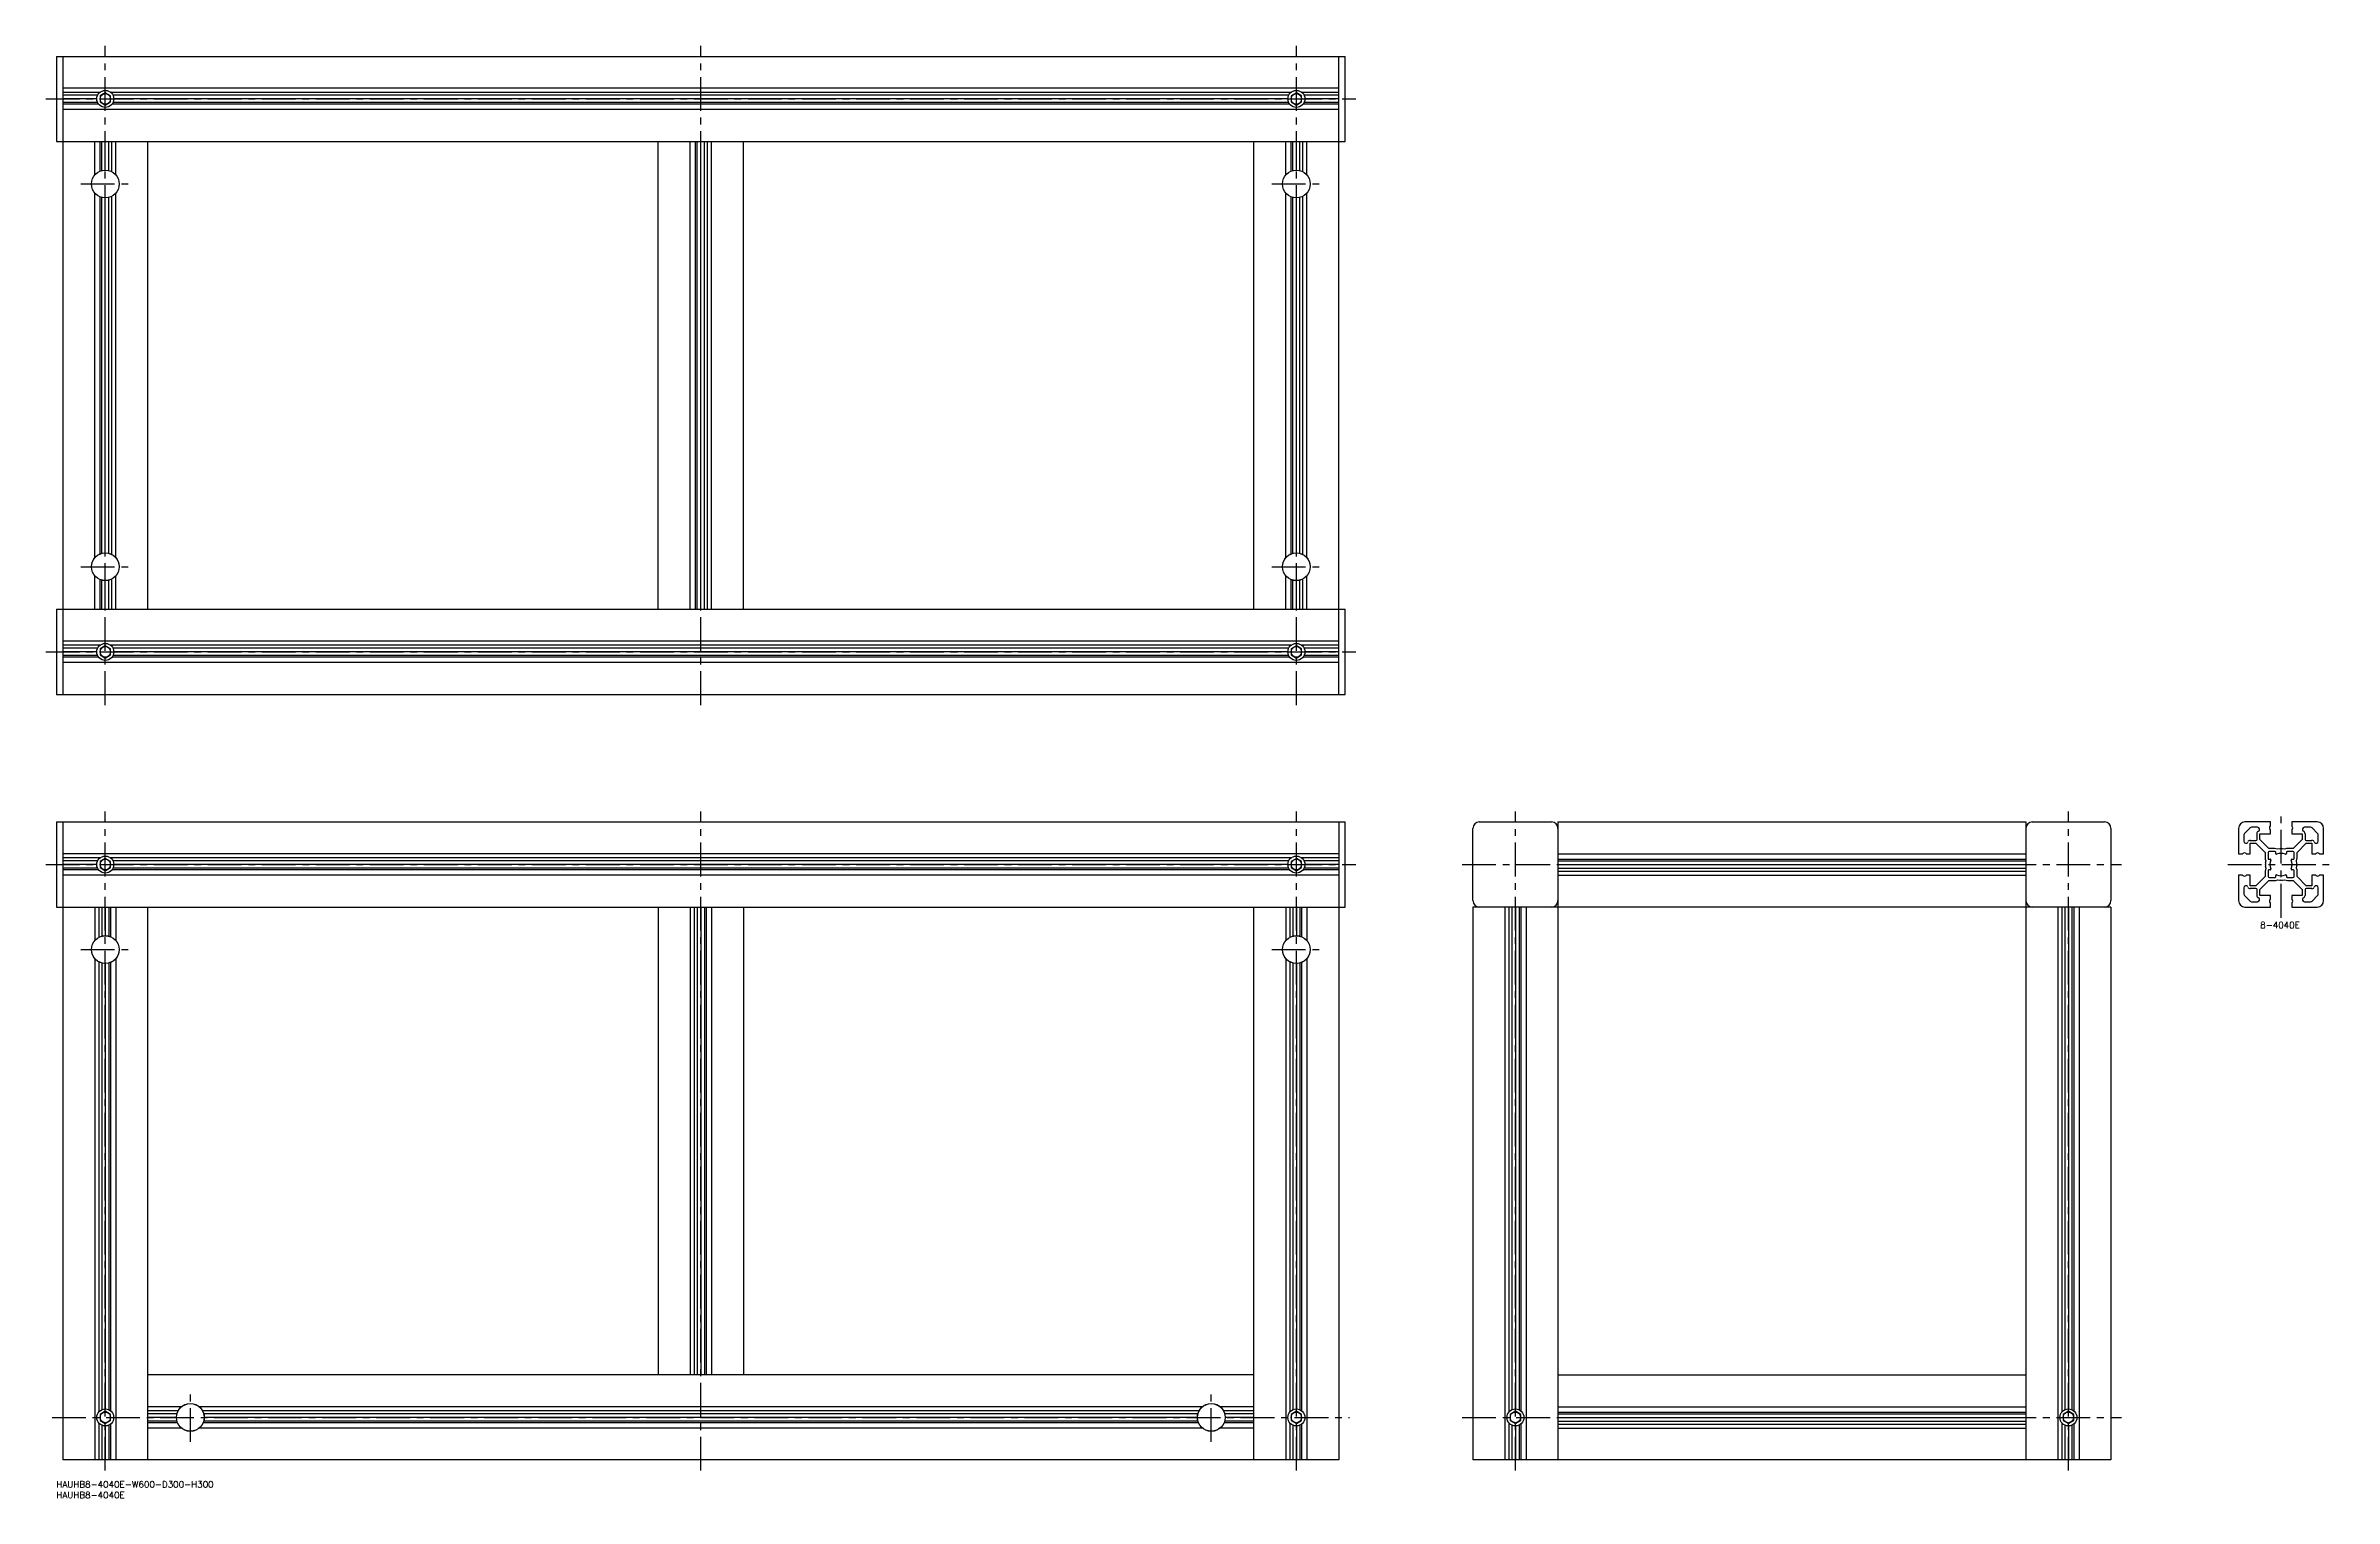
# Model space of a CAD drawing. Extents: x -5 to 1071, y -8 to 675.
import ezdxf

# ---------------------------------------------------------------- set-up
doc = ezdxf.new("R2010")
doc.units = 0
doc.header["$LTSCALE"] = 0.5
doc.linetypes.add('CENTER', pattern=[50.8, 31.75, -6.35, 6.35, -6.35])
for name, color, linetype in [('MSM_CENTER', 1, 'CENTER'), ('MSM_CONTINUOUS', 7, 'CONTINUOUS'), ('MSM_NARROW', 5, 'CONTINUOUS'), ('MSM_PART_NUMBER', 7, 'CONTINUOUS')]:
    doc.layers.add(name, color=color, linetype=linetype)
doc.styles.get("Standard").update_dxf_attribs({"font": 'txt.shx', "height": 3, "bigfont": 'bigfont.shx'})

# ---------------------------------------------------------------- blocks, each defined once
blk = doc.blocks.new('*U8')
at = {"layer": 'MSM_PART_NUMBER'}
blk.add_text('HAUHB8-4040E-W600-D300-H300', height=3, dxfattribs=at).set_placement((0, -3))
blk = doc.blocks.new('*U9')
at = {"layer": 'MSM_PART_NUMBER'}
blk.add_text('HAUHB8-4040E', height=3, dxfattribs=at).set_placement((0, -8))
blk = doc.blocks.new('*U10')
at = {"layer": 'MSM_PART_NUMBER'}
blk.add_text('8-4040E', height=3, dxfattribs=at).set_placement((1036.2, 260))

msp = doc.modelspace()

# ---------------------------------------------------------------- linework, layer by layer
at = {"layer": 'MSM_CENTER'}
for p, q in [((23, 365), (23, 675)), ((303, 365), (303, 675)), ((583, 365), (583, 675)), ((-5, 650), (611, 650)), ((11.5, 610), (34.6, 610)), ((571.5, 610), (594.6, 610)), ((11.5, 430), (34.6, 430)), ((571.5, 430), (594.6, 430)), ((-5, 390), (611, 390)), ((23, 5), (23, 315)), ((303, 5), (303, 315)), ((583, 5), (583, 315)), ((686, 5), (686, 315)), ((946, 5), (946, 315)), ((1046, 265), (1046, 315)), ((-5, 290), (611, 290)), ((661, 290), (971, 290)), ((1021, 290), (1071, 290)), ((11.5, 250), (34.6, 250)), ((571.5, 250), (594.6, 250)), ((63, 18.5), (63, 41.6)), ((543, 18.5), (543, 41.6)), ((-2, 30), (608, 30)), ((661, 30), (971, 30))]:
    msp.add_line(p, q, dxfattribs=at)
at = {"layer": 'MSM_CONTINUOUS'}
for p, q in [((0, 670), (606, 670)), ((0, 670), (0, 630)), ((3, 670), (3, 370)), ((603, 370), (603, 670)), ((606, 630), (606, 670)), ((603, 655), (3, 655)), ((20.5, 653.1), (3, 653.1)), ((19.4, 651.7), (3, 651.7)), ((19, 650), (3, 650)), ((19.4, 648.3), (3, 648.3)), ((19.9, 647.5), (3, 647.5)), ((23, 652.9), (20.5, 651.4)), ((20.5, 651.4), (20.5, 648.6)), ((20.5, 648.6), (23, 647.1)), ((25.5, 651.4), (23, 652.9)), ((23, 647.1), (25.5, 648.6)), ((580.5, 653.1), (25.5, 653.1)), ((25.5, 648.6), (25.5, 651.4)), ((579.9, 647.5), (26.1, 647.5)), ((579.4, 651.7), (26.6, 651.7)), ((579.4, 648.3), (26.6, 648.3)), ((579, 650), (27, 650)), ((583, 652.9), (580.5, 651.4)), ((580.5, 651.4), (580.5, 648.6)), ((580.5, 648.6), (583, 647.1)), ((585.5, 651.4), (583, 652.9)), ((583, 647.1), (585.5, 648.6)), ((603, 653.1), (585.5, 653.1)), ((585.5, 648.6), (585.5, 651.4)), ((603, 647.5), (586.1, 647.5)), ((603, 651.7), (586.6, 651.7)), ((603, 648.3), (586.6, 648.3)), ((603, 650), (587, 650)), ((603, 645), (3, 645)), ((0, 630), (606, 630)), ((18, 614.2), (18, 630)), ((20.5, 616.1), (20.5, 630)), ((21.3, 616.3), (21.3, 630)), ((23, 616.6), (23, 630)), ((24.7, 616.3), (24.7, 630)), ((26.1, 615.8), (26.1, 630)), ((28, 614.2), (28, 630)), ((43, 410), (43, 630)), ((283, 410), (283, 630)), ((298, 410), (298, 630)), ((300.5, 410), (300.5, 630)), ((301.3, 410), (301.3, 630)), ((303, 410), (303, 630)), ((304.7, 410), (304.7, 630)), ((306.1, 410), (306.1, 630)), ((308, 410), (308, 630)), ((323, 410), (323, 630)), ((563, 410), (563, 630)), ((578, 614.2), (578, 630)), ((580.5, 616.1), (580.5, 630)), ((581.3, 616.3), (581.3, 630)), ((583, 616.6), (583, 630)), ((584.7, 616.3), (584.7, 630)), ((586.1, 615.8), (586.1, 630)), ((588, 614.2), (588, 630)), ((19, 615.2), (19, 615.1)), ((27, 615.1), (27, 615.2)), ((579, 615.2), (579, 615.1)), ((587, 615.1), (587, 615.2)), ((18, 434.2), (18, 605.8)), ((19, 604.9), (19, 604.8)), ((20.5, 436.1), (20.5, 603.9)), ((21.3, 436.3), (21.3, 603.7)), ((23, 436.6), (23, 603.5)), ((24.7, 436.3), (24.7, 603.7)), ((26.1, 435.8), (26.1, 604.2)), ((27, 604.8), (27, 604.9)), ((28, 434.2), (28, 605.8)), ((578, 434.2), (578, 605.8)), ((579, 604.9), (579, 604.8)), ((580.5, 436.1), (580.5, 603.9)), ((581.3, 436.3), (581.3, 603.7)), ((583, 436.6), (583, 603.5)), ((584.7, 436.3), (584.7, 603.7)), ((586.1, 435.8), (586.1, 604.2)), ((587, 604.8), (587, 604.9)), ((588, 434.2), (588, 605.8)), ((19, 435.2), (19, 435.1)), ((27, 435.1), (27, 435.2)), ((579, 435.2), (579, 435.1)), ((587, 435.1), (587, 435.2)), ((18, 410), (18, 425.8)), ((19, 424.9), (19, 424.8)), ((20.5, 410), (20.5, 423.9)), ((21.3, 410), (21.3, 423.7)), ((23, 410), (23, 423.5)), ((24.7, 410), (24.7, 423.7)), ((26.1, 410), (26.1, 424.2)), ((27, 424.8), (27, 424.9)), ((28, 410), (28, 425.8)), ((578, 410), (578, 425.8)), ((579, 424.9), (579, 424.8)), ((580.5, 410), (580.5, 423.9)), ((581.3, 410), (581.3, 423.7)), ((583, 410), (583, 423.5)), ((584.7, 410), (584.7, 423.7)), ((586.1, 410), (586.1, 424.2)), ((587, 424.8), (587, 424.9)), ((588, 410), (588, 425.8)), ((0, 410), (606, 410)), ((0, 410), (0, 370)), ((606, 370), (606, 410)), ((603, 395), (3, 395)), ((20.5, 393.1), (3, 393.1)), ((19.4, 391.7), (3, 391.7)), ((19, 390), (3, 390)), ((19.4, 388.3), (3, 388.3)), ((19.9, 387.5), (3, 387.5)), ((23, 392.9), (20.5, 391.4)), ((20.5, 391.4), (20.5, 388.6)), ((20.5, 388.6), (23, 387.1)), ((25.5, 391.4), (23, 392.9)), ((23, 387.1), (25.5, 388.6)), ((580.5, 393.1), (25.5, 393.1)), ((25.5, 388.6), (25.5, 391.4)), ((579.9, 387.5), (26.1, 387.5)), ((579.4, 391.7), (26.6, 391.7)), ((579.4, 388.3), (26.6, 388.3)), ((579, 390), (27, 390)), ((583, 392.9), (580.5, 391.4)), ((580.5, 391.4), (580.5, 388.6)), ((580.5, 388.6), (583, 387.1)), ((585.5, 391.4), (583, 392.9)), ((583, 387.1), (585.5, 388.6)), ((603, 393.1), (585.5, 393.1)), ((585.5, 388.6), (585.5, 391.4)), ((603, 387.5), (586.1, 387.5)), ((603, 391.7), (586.6, 391.7)), ((603, 388.3), (586.6, 388.3)), ((603, 390), (587, 390)), ((603, 385), (3, 385)), ((0, 370), (606, 370)), ((0, 310), (606, 310)), ((0, 310), (0, 270)), ((3, 310), (3, 10)), ((603, 310), (603, 10)), ((606, 270), (606, 310)), ((666, 273), (666, 307)), ((669, 310), (703, 310)), ((706, 310), (706, 10)), ((706, 310), (926, 310)), ((926, 310), (926, 10)), ((929, 310), (963, 310)), ((966, 307), (966, 273)), ((1026, 307), (1026, 295)), ((1028.5, 303.9), (1028.5, 301)), ((1031.4, 307.2), (1028.8, 304.6)), ((1041, 310), (1029, 310)), ((1031.5, 301.3), (1034.2, 301.3)), ((1034.9, 307.5), (1032.1, 307.5)), ((1034.7, 301.8), (1034.7, 304.5)), ((1036, 301.8), (1036, 304.5)), ((1036, 304.5), (1041, 304.5)), ((1040.3, 297.5), (1036, 301.8)), ((1041, 308.2), (1041, 310)), ((1041, 304.5), (1041, 306.2)), ((1063, 310), (1051, 310)), ((1051, 310), (1051, 308.2)), ((1051, 306.2), (1051, 304.5)), ((1051, 304.5), (1056, 304.5)), ((1056, 301.8), (1051.7, 297.5)), ((1056, 304.5), (1056, 301.8)), ((1059.9, 307.5), (1057, 307.5)), ((1057.3, 304.5), (1057.3, 301.8)), ((1057.8, 301.3), (1060.5, 301.3)), ((1063.2, 304.6), (1060.6, 307.2)), ((1063.5, 301), (1063.5, 303.9)), ((1066, 295), (1066, 307)), ((603, 295), (3, 295)), ((20.5, 293.1), (3, 293.1)), ((19.4, 291.7), (3, 291.7)), ((23, 292.9), (20.5, 291.4)), ((20.5, 291.4), (20.5, 288.6)), ((25.5, 291.4), (23, 292.9)), ((580.5, 293.1), (25.5, 293.1)), ((25.5, 288.6), (25.5, 291.4)), ((579.4, 291.7), (26.6, 291.7)), ((583, 292.9), (580.5, 291.4)), ((580.5, 291.4), (580.5, 288.6)), ((585.5, 291.4), (583, 292.9)), ((603, 293.1), (585.5, 293.1)), ((585.5, 288.6), (585.5, 291.4)), ((603, 291.7), (586.6, 291.7)), ((706, 295), (926, 295)), ((706, 292.5), (926, 292.5)), ((706, 291.7), (926, 291.7)), ((1026, 295), (1027.8, 295)), ((1029.8, 295), (1031.5, 295)), ((1031.5, 295), (1031.5, 300)), ((1031.5, 300), (1034.2, 300)), ((1034.2, 300), (1038.5, 295.7)), ((1038.5, 295.7), (1038.5, 292.5)), ((1038.5, 292.5), (1038.8, 291.7)), ((1038.8, 291.7), (1038.6, 290.6)), ((1039.9, 295.6), (1039.9, 292.8)), ((1040.2, 292.5), (1040.9, 292.5)), ((1042.9, 297.5), (1040.3, 297.5)), ((1043.2, 296.1), (1040.4, 296.1)), ((1044.3, 297.2), (1042.9, 297.5)), ((1043.5, 295.1), (1043.5, 295.8)), ((1045.4, 297.4), (1044.3, 297.2)), ((1046, 297.2), (1045.7, 297.4)), ((1046.3, 297.4), (1046, 297.2)), ((1047.7, 297.2), (1046.6, 297.4)), ((1048.5, 297.5), (1047.7, 297.2)), ((1051.7, 297.5), (1048.5, 297.5)), ((1048.5, 295.8), (1048.5, 295.1)), ((1051.6, 296.1), (1048.8, 296.1)), ((1051.1, 292.5), (1051.8, 292.5)), ((1052.1, 292.8), (1052.1, 295.6)), ((1053.2, 291.7), (1053.5, 293.1)), ((1053.4, 290.6), (1053.2, 291.7)), ((1053.5, 295.7), (1057.8, 300)), ((1053.5, 293.1), (1053.5, 295.7)), ((1057.8, 300), (1060.5, 300)), ((1060.5, 300), (1060.5, 295)), ((1060.5, 295), (1062.2, 295)), ((1064.2, 295), (1066, 295)), ((19, 290), (3, 290)), ((19.4, 288.3), (3, 288.3)), ((19.9, 287.5), (3, 287.5)), ((603, 285), (3, 285)), ((20.5, 288.6), (23, 287.1)), ((23, 287.1), (25.5, 288.6)), ((579.9, 287.5), (26.1, 287.5)), ((579.4, 288.3), (26.6, 288.3)), ((579, 290), (27, 290)), ((580.5, 288.6), (583, 287.1)), ((583, 287.1), (585.5, 288.6)), ((603, 287.5), (586.1, 287.5)), ((603, 288.3), (586.6, 288.3)), ((603, 290), (587, 290)), ((706, 290), (926, 290)), ((706, 288.3), (926, 288.3)), ((706, 286.9), (926, 286.9)), ((706, 285), (926, 285)), ((1026, 285), (1026, 273)), ((1027.8, 285), (1026, 285)), ((1031.5, 285), (1029.8, 285)), ((1031.5, 280), (1031.5, 285)), ((1034.2, 280), (1031.5, 280)), ((1038.5, 284.3), (1034.2, 280)), ((1036, 278.2), (1040.3, 282.5)), ((1038.8, 288.3), (1038.5, 286.9)), ((1038.5, 286.9), (1038.5, 284.3)), ((1038.6, 290.3), (1038.8, 290)), ((1038.8, 290), (1038.6, 289.7)), ((1038.6, 289.4), (1038.8, 288.3)), ((1039.9, 287.2), (1039.9, 284.4)), ((1040.9, 287.5), (1040.2, 287.5)), ((1040.3, 282.5), (1043.5, 282.5)), ((1040.4, 283.9), (1043.2, 283.9)), ((1043.5, 284.2), (1043.5, 284.9)), ((1043.5, 282.5), (1044.3, 282.8)), ((1044.3, 282.8), (1045.4, 282.6)), ((1045.7, 282.6), (1046, 282.8)), ((1046, 282.8), (1046.3, 282.6)), ((1046.6, 282.6), (1047.7, 282.8)), ((1047.7, 282.8), (1049.1, 282.5)), ((1048.5, 284.9), (1048.5, 284.2)), ((1048.8, 283.9), (1051.6, 283.9)), ((1049.1, 282.5), (1051.7, 282.5)), ((1051.8, 287.5), (1051.1, 287.5)), ((1051.7, 282.5), (1056, 278.2)), ((1052.1, 284.4), (1052.1, 287.2)), ((1053.2, 290), (1053.4, 290.3)), ((1053.4, 289.7), (1053.2, 290)), ((1053.2, 288.3), (1053.4, 289.4)), ((1053.5, 287.5), (1053.2, 288.3)), ((1053.5, 284.3), (1053.5, 287.5)), ((1057.8, 280), (1053.5, 284.3)), ((1060.5, 280), (1057.8, 280)), ((1062.2, 285), (1060.5, 285)), ((1060.5, 285), (1060.5, 280)), ((1066, 285), (1064.2, 285)), ((1066, 273), (1066, 285)), ((0, 270), (606, 270)), ((18, 270), (18, 254.2)), ((19.9, 270), (19.9, 255.8)), ((21.3, 270), (21.3, 256.3)), ((23, 270), (23, 256.6)), ((24.7, 270), (24.7, 256.3)), ((25.5, 270), (25.5, 256.1)), ((28, 270), (28, 254.2)), ((43, 10), (43, 270)), ((283, 270), (283, 50)), ((298, 270), (298, 50)), ((299.9, 270), (299.9, 50)), ((301.3, 270), (301.3, 50)), ((303, 270), (303, 50)), ((304.7, 270), (304.7, 50)), ((305.5, 270), (305.5, 50)), ((308, 270), (308, 50)), ((323, 270), (323, 50)), ((563, 10), (563, 270)), ((578, 270), (578, 254.2)), ((579.9, 270), (579.9, 255.8)), ((581.3, 270), (581.3, 256.3)), ((583, 270), (583, 256.6)), ((584.7, 270), (584.7, 256.3)), ((585.5, 270), (585.5, 256.1)), ((588, 270), (588, 254.2)), ((966, 270), (666, 270)), ((666, 270), (666, 10)), ((681, 270), (681, 10)), ((682.9, 270), (682.9, 32.5)), ((684.3, 270), (684.3, 33.6)), ((686, 270), (686, 34)), ((687.7, 270), (687.7, 33.6)), ((688.5, 270), (688.5, 33.1)), ((691, 270), (691, 10)), ((941, 270), (941, 10)), ((942.9, 270), (942.9, 32.5)), ((944.3, 270), (944.3, 33.6)), ((946, 270), (946, 34)), ((947.7, 270), (947.7, 33.6)), ((948.5, 270), (948.5, 33.1)), ((951, 270), (951, 10)), ((966, 270), (966, 10)), ((1028.5, 279), (1028.5, 276.1)), ((1028.8, 275.4), (1031.4, 272.8)), ((1029, 270), (1041, 270)), ((1034.2, 278.7), (1031.5, 278.7)), ((1032.1, 272.5), (1034.9, 272.5)), ((1034.7, 275.5), (1034.7, 278.2)), ((1036, 275.5), (1036, 278.2)), ((1041, 275.5), (1036, 275.5)), ((1041, 273.8), (1041, 275.5)), ((1041, 270), (1041, 271.8)), ((1056, 275.5), (1051, 275.5)), ((1051, 275.5), (1051, 273.8)), ((1051, 271.8), (1051, 270)), ((1051, 270), (1063, 270)), ((1056, 278.2), (1056, 275.5)), ((1057, 272.5), (1059.9, 272.5)), ((1057.3, 278.2), (1057.3, 275.5)), ((1060.5, 278.7), (1057.8, 278.7)), ((1060.6, 272.8), (1063.2, 275.4)), ((1063.5, 276.1), (1063.5, 279)), ((19, 255.2), (19, 255.1)), ((27, 255.1), (27, 255.2)), ((579, 255.2), (579, 255.1)), ((587, 255.1), (587, 255.2)), ((18, 245.8), (18, 10)), ((19, 244.9), (19, 244.8)), ((19.9, 244.2), (19.9, 32.5)), ((21.3, 243.7), (21.3, 33.6)), ((23, 243.5), (23, 34)), ((24.7, 243.7), (24.7, 33.6)), ((25.5, 243.9), (25.5, 33.1)), ((27, 244.8), (27, 244.9)), ((28, 245.8), (28, 10)), ((578, 245.8), (578, 10)), ((579, 244.9), (579, 244.8)), ((579.9, 244.2), (579.9, 32.5)), ((581.3, 243.7), (581.3, 33.6)), ((583, 243.5), (583, 34)), ((584.7, 243.7), (584.7, 33.6)), ((585.5, 243.9), (585.5, 33.1)), ((587, 244.8), (587, 244.9)), ((588, 245.8), (588, 10)), ((563, 50), (43, 50)), ((706, 50), (926, 50)), ((23, 32.9), (20.5, 31.4)), ((25.5, 31.4), (23, 32.9)), ((58.8, 35), (43, 35)), ((57.2, 33.1), (43, 33.1)), ((57.9, 34), (57.8, 34)), ((538.8, 35), (67.2, 35)), ((68.2, 34), (68.1, 34)), ((537.2, 33.1), (68.8, 33.1)), ((537.8, 34), (537.9, 34)), ((563, 35), (547.2, 35)), ((548.1, 34), (548.2, 34)), ((563, 33.1), (548.8, 33.1)), ((583, 32.9), (580.5, 31.4)), ((585.5, 31.4), (583, 32.9)), ((686, 32.9), (683.5, 31.4)), ((688.5, 31.4), (686, 32.9)), ((706, 35), (926, 35)), ((706, 32.5), (926, 32.5)), ((946, 32.9), (943.5, 31.4)), ((948.5, 31.4), (946, 32.9)), ((19.9, 27.5), (19.9, 10)), ((20.5, 31.4), (20.5, 28.6)), ((20.5, 28.6), (23, 27.1)), ((21.3, 26.4), (21.3, 10)), ((23, 27.1), (25.5, 28.6)), ((23, 26), (23, 10)), ((24.7, 26.4), (24.7, 10)), ((25.5, 28.6), (25.5, 31.4)), ((25.5, 26.9), (25.5, 10)), ((56.7, 31.7), (43, 31.7)), ((56.5, 30), (43, 30)), ((56.7, 28.3), (43, 28.3)), ((56.9, 27.5), (43, 27.5)), ((58.8, 25), (43, 25)), ((57.8, 26), (57.9, 26)), ((538.8, 25), (67.2, 25)), ((68.1, 26), (68.2, 26)), ((536.9, 27.5), (69.1, 27.5)), ((536.7, 31.7), (69.3, 31.7)), ((536.7, 28.3), (69.3, 28.3)), ((536.5, 30), (69.5, 30)), ((537.9, 26), (537.8, 26)), ((563, 25), (547.2, 25)), ((548.2, 26), (548.1, 26)), ((563, 27.5), (549.1, 27.5)), ((563, 31.7), (549.3, 31.7)), ((563, 28.3), (549.3, 28.3)), ((563, 30), (549.5, 30)), ((579.9, 27.5), (579.9, 10)), ((580.5, 31.4), (580.5, 28.6)), ((580.5, 28.6), (583, 27.1)), ((581.3, 26.4), (581.3, 10)), ((583, 27.1), (585.5, 28.6)), ((583, 26), (583, 10)), ((584.7, 26.4), (584.7, 10)), ((585.5, 28.6), (585.5, 31.4)), ((585.5, 26.9), (585.5, 10)), ((682.9, 27.5), (682.9, 10)), ((683.5, 31.4), (683.5, 28.6)), ((683.5, 28.6), (686, 27.1)), ((684.3, 26.4), (684.3, 10)), ((686, 27.1), (688.5, 28.6)), ((686, 26), (686, 10)), ((687.7, 26.4), (687.7, 10)), ((688.5, 28.6), (688.5, 31.4)), ((688.5, 26.9), (688.5, 10)), ((706, 31.7), (926, 31.7)), ((706, 30), (926, 30)), ((706, 28.3), (926, 28.3)), ((706, 26.9), (926, 26.9)), ((706, 25), (926, 25)), ((942.9, 27.5), (942.9, 10)), ((943.5, 31.4), (943.5, 28.6)), ((943.5, 28.6), (946, 27.1)), ((944.3, 26.4), (944.3, 10)), ((946, 27.1), (948.5, 28.6)), ((946, 26), (946, 10)), ((947.7, 26.4), (947.7, 10)), ((948.5, 28.6), (948.5, 31.4)), ((948.5, 26.9), (948.5, 10)), ((603, 10), (3, 10)), ((966, 10), (666, 10))]:
    msp.add_line(p, q, dxfattribs=at)
for centre, radius in [((23, 650), 4), ((23, 650), 2.5), ((583, 650), 4), ((583, 650), 2.5), ((23, 610), 6.55), ((23, 610), 6.5), ((583, 610), 6.55), ((583, 610), 6.5), ((23, 430), 6.55), ((23, 430), 6.5), ((583, 430), 6.55), ((583, 430), 6.5), ((23, 390), 4), ((23, 390), 2.5), ((583, 390), 4), ((583, 390), 2.5), ((23, 290), 4), ((23, 290), 2.5), ((583, 290), 4), ((583, 290), 2.5), ((23, 250), 6.55), ((23, 250), 6.5), ((583, 250), 6.55), ((583, 250), 6.5), ((23, 30), 4), ((23, 30), 2.5), ((63, 30), 6.55), ((63, 30), 6.5), ((543, 30), 6.55), ((543, 30), 6.5), ((583, 30), 4), ((583, 30), 2.5), ((686, 30), 4), ((686, 30), 2.5), ((946, 30), 4), ((946, 30), 2.5)]:
    msp.add_circle(centre, radius, dxfattribs=at)
for centre, radius, start, end in [((669, 307), 3, 90, 180), ((703, 307), 3, 0, 90), ((929, 307), 3, 90, 180), ((963, 307), 3, 0, 90), ((1029, 307), 3, 90, 180), ((1029.5, 303.9), 1, 135, 180), ((1031.5, 300.2), 1.2, 90, 159.8935), ((1032.1, 306.5), 1, 90, 135), ((1034.2, 301.8), 0.5, 270, 0), ((1035.8, 304.5), 1.2, 110.1065, 180), ((1034.9, 306.5), 1, 299.1752, 90), ((1041.5, 307.2), 1, 127.9799, 232.0201), ((1040.7, 308.2), 0.3, 307.9799, 0), ((1040.7, 306.2), 0.3, 0, 52.0201), ((1051.3, 308.2), 0.3, 180, 232.0201), ((1051.3, 306.2), 0.3, 127.9799, 180), ((1050.5, 307.2), 1, 307.9799, 52.0201), ((1057, 306.5), 1, 90, 240.8248), ((1056.1, 304.5), 1.2, 0, 69.8935), ((1057.8, 301.8), 0.5, 180, 270), ((1059.9, 306.5), 1, 45, 90), ((1060.5, 300.2), 1.2, 20.1065, 90), ((1063, 307), 3, 0, 90), ((1062.5, 303.9), 1, 0, 45), ((1027.8, 295.3), 0.3, 270, 322.0201), ((1028.8, 294.5), 1, 37.9799, 142.0201), ((1029.5, 301), 1, 180, 330.8248), ((1029.8, 295.3), 0.3, 217.9799, 270), ((1039.1, 290.5), 0.5, 168, 210), ((1040.4, 295.6), 0.5, 90, 180), ((1040.2, 292.8), 0.3, 180, 270), ((1046, 290), 5.25, 156.6469, 203.3531), ((1040.9, 292.2), 0.3, 336.6469, 90), ((1043.2, 295.8), 0.3, 0, 90), ((1043.8, 295.1), 0.3, 180, 293.3531), ((1046, 290), 5.25, 66.6469, 113.3531), ((1045.5, 296.9), 0.5, 60, 102), ((1046.5, 296.9), 0.5, 78, 120), ((1048.2, 295.1), 0.3, 246.6469, 0), ((1048.8, 295.8), 0.3, 90, 180), ((1051.1, 292.2), 0.3, 90, 203.3531), ((1046, 290), 5.25, 336.6469, 23.3531), ((1051.6, 295.6), 0.5, 0, 90), ((1051.8, 292.8), 0.3, 270, 0), ((1052.9, 290.5), 0.5, 330, 12), ((1062.5, 301), 1, 209.1752, 0), ((1062.2, 295.3), 0.3, 270, 322.0201), ((1063.2, 294.5), 1, 37.9799, 142.0201), ((1064.2, 295.3), 0.3, 217.9799, 270), ((1027.8, 284.7), 0.3, 37.9799, 90), ((1028.8, 285.5), 1, 217.9799, 322.0201), ((1029.5, 279), 1, 29.1752, 180), ((1029.8, 284.7), 0.3, 90, 142.0201), ((1039.1, 289.5), 0.5, 150, 192), ((1040.2, 287.2), 0.3, 90, 180), ((1040.4, 284.4), 0.5, 180, 270), ((1040.9, 287.8), 0.3, 270, 23.3531), ((1043.2, 284.2), 0.3, 270, 0), ((1043.8, 284.9), 0.3, 66.6469, 180), ((1046, 290), 5.25, 246.6469, 293.3531), ((1045.5, 283.1), 0.5, 258, 300), ((1046.5, 283.1), 0.5, 240, 282), ((1048.2, 284.9), 0.3, 0, 113.3531), ((1048.8, 284.2), 0.3, 180, 270), ((1051.1, 287.8), 0.3, 156.6469, 270), ((1051.6, 284.4), 0.5, 270, 0), ((1051.8, 287.2), 0.3, 0, 90), ((1052.9, 289.5), 0.5, 348, 30), ((1062.5, 279), 1, 0, 150.8248), ((1062.2, 284.7), 0.3, 37.9799, 90), ((1063.2, 285.5), 1, 217.9799, 322.0201), ((1064.2, 284.7), 0.3, 90, 142.0201), ((669, 273), 3, 180, 270), ((703, 273), 3, 270, 0), ((929, 273), 3, 180, 270), ((963, 273), 3, 270, 0), ((1029, 273), 3, 180, 270), ((1029.5, 276.1), 1, 180, 225), ((1031.5, 279.8), 1.2, 200.1065, 270), ((1032.1, 273.5), 1, 225, 270), ((1034.2, 278.2), 0.5, 0, 90), ((1035.8, 275.5), 1.2, 180, 249.8935), ((1034.9, 273.5), 1, 270, 60.8248), ((1041.5, 272.8), 1, 127.9799, 232.0201), ((1040.7, 273.8), 0.3, 307.9799, 0), ((1040.7, 271.8), 0.3, 0, 52.0201), ((1051.3, 273.8), 0.3, 180, 232.0201), ((1051.3, 271.8), 0.3, 127.9799, 180), ((1050.5, 272.8), 1, 307.9799, 52.0201), ((1057, 273.5), 1, 119.1752, 270), ((1056.1, 275.5), 1.2, 290.1065, 0), ((1057.8, 278.2), 0.5, 90, 180), ((1059.9, 273.5), 1, 270, 315), ((1060.5, 279.8), 1.2, 270, 339.8935), ((1063, 273), 3, 270, 0), ((1062.5, 276.1), 1, 315, 0)]:
    msp.add_arc(centre, radius, start, end, dxfattribs=at)
at = {"layer": 'MSM_NARROW'}
for p, q in [((19.7, 615.6), (19.7, 615.6)), ((26.3, 615.6), (26.3, 615.6)), ((579.7, 615.6), (579.7, 615.6)), ((586.3, 615.6), (586.3, 615.6)), ((19.7, 604.4), (19.7, 604.4)), ((26.3, 604.4), (26.3, 604.4)), ((579.7, 604.4), (579.7, 604.4)), ((586.3, 604.4), (586.3, 604.4)), ((19.7, 435.6), (19.7, 435.6)), ((26.3, 435.6), (26.3, 435.6)), ((579.7, 435.6), (579.7, 435.6)), ((586.3, 435.6), (586.3, 435.6)), ((19.7, 424.4), (19.7, 424.4)), ((26.3, 424.4), (26.3, 424.4)), ((579.7, 424.4), (579.7, 424.4)), ((586.3, 424.4), (586.3, 424.4)), ((19.7, 255.6), (19.7, 255.6)), ((26.3, 255.6), (26.3, 255.6)), ((579.7, 255.6), (579.7, 255.6)), ((586.3, 255.6), (586.3, 255.6)), ((19.7, 244.4), (19.7, 244.4)), ((26.3, 244.4), (26.3, 244.4)), ((579.7, 244.4), (579.7, 244.4)), ((586.3, 244.4), (586.3, 244.4)), ((57.4, 33.3), (57.4, 33.3)), ((68.6, 33.3), (68.6, 33.3)), ((537.4, 33.3), (537.4, 33.3)), ((548.6, 33.3), (548.6, 33.3)), ((57.4, 26.7), (57.4, 26.7)), ((68.6, 26.7), (68.6, 26.7)), ((537.4, 26.7), (537.4, 26.7)), ((548.6, 26.7), (548.6, 26.7))]:
    msp.add_line(p, q, dxfattribs=at)

# ---------------------------------------------------------------- block references
at = {"layer": 'MSM_CONTINUOUS'}
for name in ['*U10', '*U8', '*U9']:
    msp.add_blockref(name, (0, 0), dxfattribs=at)

doc.saveas('drawing.dxf')
